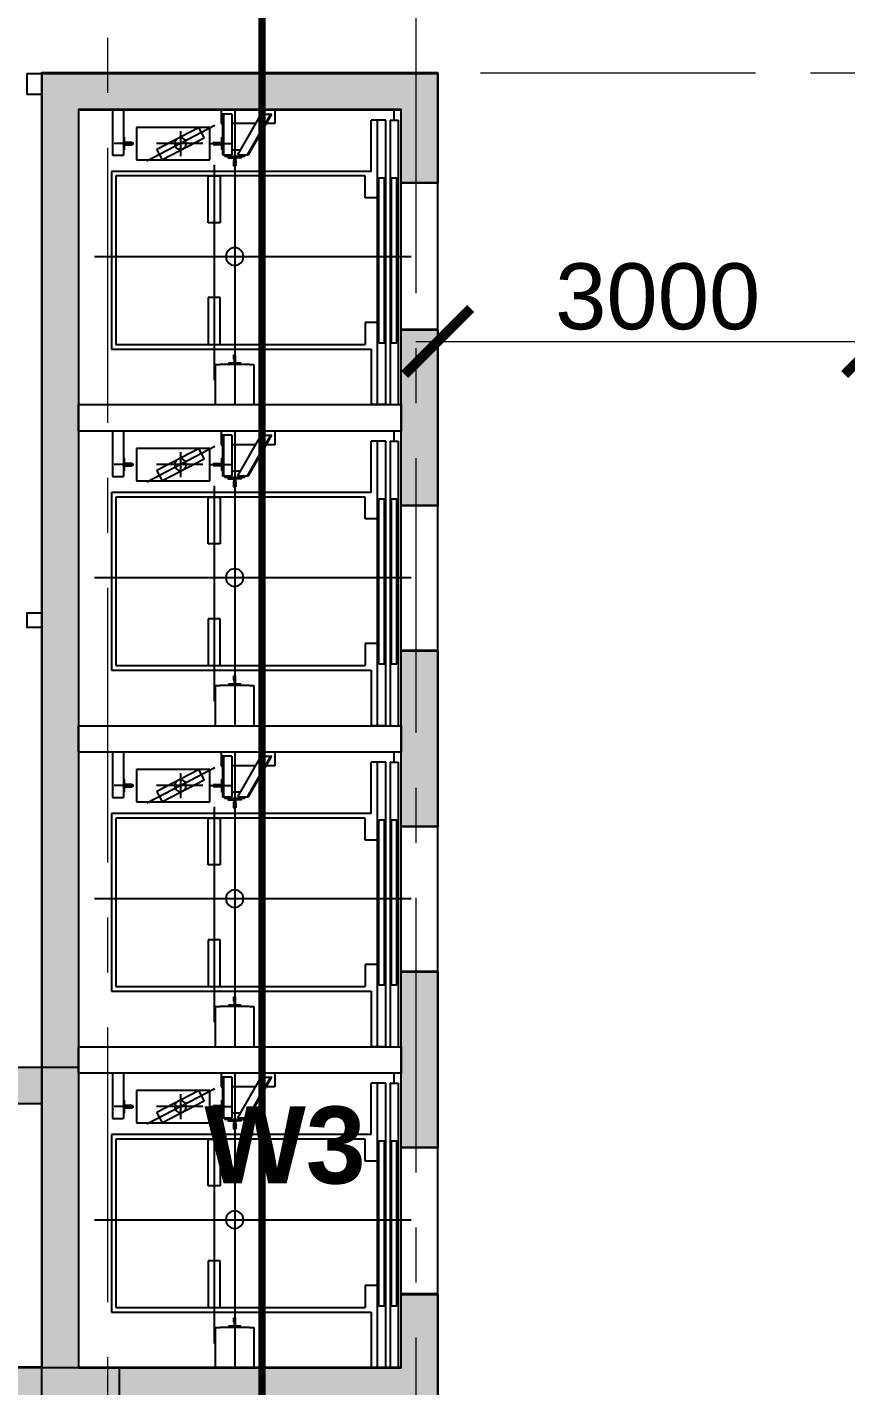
# Model space of a CAD drawing. Header units: millimetres. Extents: x -100356 to 314685, y 446 to 1273965.
# Drawn here: x 66141 to 71724, y 915293 to 924562 of the extents above; entities that cross this region are included whole.
import ezdxf

# ---------------------------------------------------------------- set-up
doc = ezdxf.new("R2010")
doc.units = ezdxf.units.MM
doc.linetypes.add('20180221 BF$0$Core - tb$0$HIDDEN', pattern=[0.375, 0.25, -0.125])
doc.linetypes.add('CENTER', pattern=[2, 1.25, -0.25, 0.25, -0.25])
doc.layers.get('DEFPOINTS').update_dxf_attribs({"lineweight": 13})
for name, color, linetype, lineweight in [('@ color hatch', 7, 'Continuous', 13), ('A.Concrete', 7, 'Continuous', 25), ('Core - tb$0$A.Concrete', 7, 'Continuous', 25), ('Core - tb$0$A.Wall', 2, 'Continuous', 25), ('Core - tb$0$Hatch-wall', 251, 'Continuous', 5), ('Hatch-wall', 251, 'Continuous', 5), ('LC.HA', 250, 'Continuous', 9), ('LGI', 250, 'CENTER', 9), ('luoicot', 30, 'Continuous', 13), ('setback', 1, 'Continuous', 13), ('TEXT', 6, 'Continuous', 20), ('Text 35', 250, 'Continuous', 15), ('TXT', 1, 'Continuous', 25)]:
    doc.layers.add(name, color=color, linetype=linetype, lineweight=lineweight)
doc.layers.add('Core - tb$0$CT3 MBT 11-31$0$Nqh-ME-01', color=8, linetype='Continuous')
doc.layers.add('STR', color=7, linetype='Continuous')
doc.styles.add('ARIAL', font='Font - TrueType - Arial Bold.ttf')
doc.styles.add('DIM', font='Font - TrueType - Arial.ttf')
doc.dimstyles.new('DIM 150', dxfattribs={"dimscale": 150, "dimtxt": 3, "dimasz": 3, "dimexe": 1, "dimexo": 0, "dimgap": 0.5, "dimtad": 1, "dimdec": 0, "dimdsep": 46, "dimtxsty": 'DIM', "dimblk1": 'ARCHTICK', "dimblk2": 'ARCHTICK', "dimsah": 1, "dimcen": 1.5, "dimdle": 1, "dimclrd": 154, "dimclre": 154, "dimclrt": 2, "dimadec": 0, "dimazin": 0, "dimtfac": 1, "dimtdec": 0, "dimtix": 1, "dimtmove": 2, "dimatfit": 0, "dimfxl": 1, "dimtolj": 1, "dimtzin": 0, "dimlwd": -1, "dimlwe": -1, "dimarcsym": 0})

# ---------------------------------------------------------------- blocks, each defined once
blk = doc.blocks.new('_ARCHTICK')
at = {"color": 0, "linetype": 'ByBlock', "const_width": 0.15}
blk.add_lwpolyline([(-0.5, -0.5), (0.5, 0.5)], dxfattribs=at)
blk = doc.blocks.new('*D736')
at = {"layer": '@ color hatch', "color": 154, "ltscale": 0.5, "transparency": 16777216}
for p, q in [((68940.7, 922910), (68940.7, 922267.9)), ((71940.7, 922910), (71940.7, 922267.9)), ((68790.7, 922417.9), (72090.7, 922417.9))]:
    blk.add_line(p, q, dxfattribs=at)
at = {"layer": 'DEFPOINTS', "color": 0, "ltscale": 0.5, "transparency": 16777216}
for p in [(68940.7, 924250, 0), (71940.7, 924250, 0), (71940.7, 922417.9)]:
    blk.add_point(p, dxfattribs=at)
at = {"layer": '@ color hatch', "color": 154, "ltscale": 0.5, "transparency": 16777216, "xscale": 450, "yscale": 450, "zscale": 450, "rotation": 180}
blk.add_blockref('_ARCHTICK', (68940.7, 922417.9), dxfattribs=at)
at = {"layer": '@ color hatch', "color": 154, "ltscale": 0.5, "transparency": 16777216, "xscale": 450, "yscale": 450, "zscale": 450}
blk.add_blockref('_ARCHTICK', (71940.7, 922417.9), dxfattribs=at)
at = {"layer": '@ color hatch', "color": 2, "ltscale": 0.5, "transparency": 16777216, "insert": (70440.7, 922722.8), "char_height": 450, "attachment_point": 5, "style": 'DIM'}
blk.add_mtext('\\A1;3000', dxfattribs=at)
blk = doc.blocks.new('X-GRID')
at = {"layer": 'LGI', "ltscale": 1500}
for p, q in [((-36550, -7272.6), (-36550, 49990.7)), ((-34450, 49486.8), (-34450, -7272.6)), ((5008.8, 11100), (-57318.6, 11100))]:
    blk.add_line(p, q, dxfattribs=at)
blk = doc.blocks.new('A$C60262ED2')
at = {"layer": 'LC.HA'}
h = blk.add_hatch(color=256, dxfattribs=at)
h.dxf.hatch_style = 1
h.paths.add_polyline_path([(44108.8, 31553.9), (44108.8, 32053.9), (43858.8, 32053.9), (43858.8, 31553.9), (41658.8, 31553.9), (41658.8, 40134), (43858.8, 40134), (43858.8, 39633.9), (44108.8, 39633.9), (44108.8, 40384), (41408.8, 40384), (41408.8, 31553.9), (38638.8, 31553.9), (38638.8, 25662.7), (40648.5, 25662.7), (40648.5, 25912.7), (38888.8, 25912.7), (38888.8, 28412.7), (44108.8, 28412.7), (44108.8, 28662.7), (38888.8, 28662.7), (38888.8, 31303.9), (44108.8, 31303.9)])
h.paths.add_polyline_path([(44108.8, 38633.9), (43858.8, 38633.9), (43858.8, 37433.9), (44108.8, 37433.9)], flags=17)
h.paths.add_polyline_path([(44108.8, 36443.9), (43858.8, 36443.9), (43858.8, 35243.9), (44108.8, 35243.9)], flags=17)
h.paths.add_polyline_path([(44108.8, 34253.9), (43858.8, 34253.9), (43858.8, 33053.9), (44108.8, 33053.9)], flags=17)
h.paths.add_polyline_path([(39608.8, 33603.9), (39358.8, 33603.9), (39358.8, 31553.9), (39608.8, 31553.9)], flags=17)
at = {"layer": 'STR', "ltscale": 1000, "elevation": 0}
for points in [[(44108.8, 25662.7), (44108.8, 31553.9), (44108.8, 40384), (41408.8, 40384), (41408.8, 31553.9), (38638.8, 31553.9), (38638.8, 25662.7)], [(43858.8, 31553.9), (43858.8, 40134), (41658.8, 40134), (41658.8, 31553.9)]]:
    blk.add_lwpolyline(points, close=True, dxfattribs=at)
for points in [[(44108.8, 39633.9), (43858.8, 39633.9)], [(44108.8, 38633.9), (43858.8, 38633.9)], [(44108.8, 37433.9), (43858.8, 37433.9)], [(44108.8, 36443.9), (43858.8, 36443.9)], [(44108.8, 35243.9), (43858.8, 35243.9)], [(44108.8, 34253.9), (43858.8, 34253.9)], [(44108.8, 33053.9), (43858.8, 33053.9)], [(44108.8, 32053.9), (43858.8, 32053.9)]]:
    blk.add_lwpolyline(points, dxfattribs=at)
at = {"rotation": 180}
blk.add_blockref('X-GRID', (7408.8, 51484, 0), dxfattribs=at)
at = {"layer": 'Text 35', "ltscale": 1000, "style": 'ARIAL'}
blk.add_text('W3', height=525, dxfattribs=at).set_placement((42516.9, 32808, 0))
blk = doc.blocks.new('column')
at = {"layer": 'luoicot', "ltscale": 0.5}
blk.add_blockref('A$C60262ED2', (-47108.6, -40383.9, 0), dxfattribs=at)
blk = doc.blocks.new('Core - tb$0$CT3 MBT 11-31$0$tm')
at = {"layer": 'Core - tb$0$CT3 MBT 11-31$0$Nqh-ME-01'}
for p, q in [((-130, -1884.5), (-130, -115)), ((-130, -459), (-130, -150.1)), ((-270, -1750.5), (-270, -281.4)), ((-130, -468.7), (-130, -378.1)), ((854, -537.5), (854, -1662.5)), ((854, -537.5), (891.5, -537.5)), ((891.5, -537.5), (891.5, -1662.5)), ((939, -537.5), (939, -1662.5)), ((939, -537.5), (976.5, -537.5)), ((976.5, -537.5), (976.5, -1662.5)), ((-1085, -1125), (1073.2, -1125)), ((854, -1662.5), (891.5, -1662.5)), ((939, -1662.5), (976.5, -1662.5)), ((-130, -1817.9), (-130, -1730.6)), ((-130, -2125), (-130, -1730.7)), ((-264.6, -2018.5), (-728.4, -1777.1)), ((-500, -1981.3), (-500, -1809.7)), ((-855.4, -1896), (-951.7, -1896)), ((-895.5, -1896), (-818.3, -1896)), ((-347.8, -1896), (-662, -1896)), ((-292.1, -1896), (-144.3, -1896)), ((-204.5, -1896), (-281.7, -1896)), ((957.5, -2055.2), (957.5, -2125))]:
    blk.add_line(p, q, dxfattribs=at)
for points in [[(-260, -115), (-260, -390)], [(0, -390), (0, -115)], [(900, -115), (800, -115)], [(800, -494), (800, -115)], [(845, -115), (845, -2055.2)], [(900, -115), (900, -2055.2)], [(930, -2055.2), (930, -115)], [(930, -115), (985, -115)], [(985, -2055.2), (985, -115)], [(-260, -390), (-230, -390)], [(-30, -390), (-230, -390)], [(-167.5, -393), (-92.5, -393)], [(-167.5, -399.1), (-167.5, -393)], [(-166.6, -400.1), (-134.9, -402)], [(-135, -426), (-135, -455)], [(-135, -455), (-125, -455)], [(-134, -424.3), (-134, -403)], [(-126, -424), (-126, -403)], [(-125.1, -402), (-93.4, -400.1)], [(-125, -425.7), (-125, -455)], [(-92.5, -399.1), (-92.5, -393)], [(-30, -390), (0, -390)], [(-970, -494), (800, -494)], [(-970, -1706), (-970, -494)], [(-940, -1675), (-940, -525)], [(-940, -525), (760, -525)], [(-310, -525), (-230, -525)], [(-310, -845), (-310, -525)], [(-230, -525), (-230, -845)], [(760, -675), (760, -525)], [(845, -675), (760, -675)], [(-230, -845), (-310, -845)], [(-230, -1355), (-310, -1355)], [(-310, -1355), (-310, -1675)], [(-230, -1675), (-230, -1355)], [(845, -1525), (760, -1525)], [(760, -1525), (760, -1675)], [(800, -1706), (-970, -1706)], [(760, -1675), (-940, -1675)], [(-310, -1675), (-230, -1675)], [(-137.9, -1777.4), (-137.9, -1745)], [(-137.9, -1745), (-122.1, -1745)], [(-122.1, -1777.4), (-122.1, -1745)], [(800, -1706), (800, -2055.2)], [(-963, -2125), (-963, -1816)], [(-963, -1816), (-888, -1816)], [(-888, -2125), (-888, -1816)], [(-885, -1888), (-885, -1852.5)], [(-881.8, -1852.5), (-885, -1852.5)], [(-881.8, -1852.5), (-881.8, -1887.8)], [(-800, -2006), (-800, -1786)], [(-800, -1786), (-300, -1786)], [(-623, -1785.8), (-660.9, -1858.5)], [(-339.1, -1933.5), (-623, -1785.8)], [(-300, -1786), (-300, -2006)], [(-218.2, -1852.5), (-218.2, -1887.8)], [(-218.2, -1852.5), (-215, -1852.5)], [(-215, -1888), (-215, -1852.5)], [(-212, -2097), (-212, -1820)], [(-212, -1820), (-149, -1820)], [(-206, -2097), (-206, -1820)], [(-200, -1810), (-60, -1810)], [(-200, -1820), (-200, -1810)], [(-174.5, -1807), (-174.5, -1800)], [(-174.5, -1807), (-85.5, -1807)], [(-173.6, -1799), (-135.7, -1796)], [(-149, -2097), (-149, -1820)], [(-149, -1853), (-90.1, -1853)], [(-136.9, -1778.4), (-135.8, -1778.4)], [(-134.8, -1795), (-134.8, -1779.4)], [(-125.3, -1795), (-125.3, -1779.4)], [(-124.3, -1778.4), (-123.1, -1778.4)], [(-86.4, -1799), (-124.3, -1796)], [(-109.2, -1820), (-36.5, -1820)], [(-109.2, -1820), (50.7, -2097)], [(-85.5, -1807), (-85.5, -1800)], [(-60, -1820), (-60, -1810)], [(-43.4, -1820), (116.5, -2097)], [(-36.5, -1820), (123.5, -2097)], [(-885, -1939.5), (-885, -1904)], [(-881.8, -1939.5), (-885, -1939.5)], [(-882, -1891), (-831.2, -1891)], [(-882, -1901), (-831.2, -1901)], [(-881.8, -1887.8), (-831.2, -1887.8)], [(-831.2, -1904.2), (-881.8, -1904.2)], [(-881.8, -1904.2), (-881.8, -1939.5)], [(-828.2, -1898), (-828.2, -1894)], [(-825, -1894), (-825, -1898)], [(-660.9, -1858.5), (-377, -2006.2)], [(-377, -2006.2), (-339.1, -1933.5)], [(-275, -1894), (-275, -1898)], [(-271.8, -1898), (-271.8, -1894)], [(-218.2, -1887.8), (-268.8, -1887.8)], [(-218, -1891), (-268.8, -1891)], [(-218, -1901), (-268.8, -1901)], [(-268.8, -1904.2), (-218.2, -1904.2)], [(-218.2, -1904.2), (-218.2, -1939.5)], [(-218.2, -1939.5), (-215, -1939.5)], [(-215, -1939.5), (-215, -1904)], [(-300, -2006), (-800, -2006)], [(-222, -2125), (-222, -2032)], [(-222, -2032), (-212, -2032)], [(13.2, -2032), (-149, -2032)], [(143, -2032), (85.9, -2032)], [(143, -2125), (143, -2032)], [(-149, -2097), (-212, -2097)], [(50.7, -2097), (123.5, -2097)], [(900, -2055.2), (800, -2055.2)], [(930, -2055.2), (985, -2055.2)]]:
    blk.add_lwpolyline(points, dxfattribs=at)
for points in [[(-167.5, -399.1, 0.396325), (-166.6, -400.1)], [(-134.5, -425.1, 0.267949), (-135, -426)], [(-134, -403, 0.396325), (-134.9, -402)], [(-134.5, -425.1, 0.267949), (-134, -424.3)], [(-125.1, -402, 0.396325), (-126, -403)], [(-126, -424, 0.267949), (-125.5, -424.9)], [(-125, -425.7, 0.267949), (-125.5, -424.9)], [(-93.4, -400.1, 0.396325), (-92.5, -399.1)], [(-173.6, -1799, 0.390876), (-174.5, -1800)], [(-137.9, -1777.4, 0.414214), (-136.9, -1778.4)], [(-134.8, -1779.4, 0.414214), (-135.8, -1778.4)], [(-135.7, -1796, 0.390876), (-134.8, -1795)], [(-124.3, -1778.4, 0.414214), (-125.3, -1779.4)], [(-125.3, -1795, 0.390876), (-124.3, -1796)], [(-123.1, -1778.4, 0.414214), (-122.1, -1777.4)], [(-85.5, -1800, 0.390876), (-86.4, -1799)], [(-885, -1888, 0.414214), (-882, -1891)], [(-882, -1901, 0.414214), (-885, -1904)], [(-825, -1894, 0.414214), (-831.2, -1887.8)], [(-828.2, -1894, 0.414214), (-831.2, -1891)], [(-831.2, -1901, 0.414214), (-828.2, -1898)], [(-831.2, -1904.2, 0.414214), (-825, -1898)], [(-275, -1894, -0.414214), (-268.8, -1887.8)], [(-268.8, -1904.2, -0.414214), (-275, -1898)], [(-271.8, -1894, -0.414214), (-268.8, -1891)], [(-268.8, -1901, -0.414214), (-271.8, -1898)], [(-215, -1888, -0.414214), (-218, -1891)], [(-218, -1901, -0.414214), (-215, -1904)]]:
    blk.add_lwpolyline(points, format="xyb", dxfattribs=at)
for centre, radius in [((-130, -1125), 60), ((-500, -1896), 40)]:
    blk.add_circle(centre, radius, dxfattribs=at)
blk = doc.blocks.new('new core')
at = {"layer": 'Core - tb$0$Hatch-wall', "ltscale": 0.5}
h = blk.add_hatch(color=256, dxfattribs=at)
h.dxf.hatch_style = 1
h.paths.add_polyline_path([(-2700, 0), (-2450, 0), (0, 0), (0, -750), (-250, -750), (-250, -250), (-2450, -250), (-2450, -2260), (-2450, -2260), (-2450, -2440), (-2450, -8830), (-250, -8830), (-250, -8330), (0, -8330), (0, -9080), (-2700, -9080)])
h = blk.add_hatch(color=256, dxfattribs=at)
h.dxf.hatch_style = 1
h.paths.add_polyline_path([(0, -2950), (-250, -2950), (-250, -2440), (-250, -2440), (-250, -2260), (-250, -1750), (0, -1750)], flags=17)
h = blk.add_hatch(color=256, dxfattribs=at)
h.dxf.hatch_style = 1
h.paths.add_polyline_path([(0, -5140), (-250, -5140), (-250, -4630), (-250, -4630), (-250, -4450), (-250, -3940), (0, -3940)], flags=17)
h = blk.add_hatch(color=256, dxfattribs=at)
h.dxf.hatch_style = 1
h.paths.add_polyline_path([(0, -7330), (-250, -7330), (-250, -6820), (-250, -6820), (-250, -6640), (-250, -6130), (0, -6130)], flags=17)
at = {"layer": 'Hatch-wall', "ltscale": 0.5}
h = blk.add_hatch(color=256, dxfattribs=at)
h.dxf.hatch_style = 1
h.paths.add_polyline_path([(-3975, -6780), (-3975, -7030), (-4500, -7030), (-4500, -6780)])
h.paths.add_polyline_path([(-3175, -6780), (-2450, -6780), (-2450, -8580), (-2700, -8580), (-2700, -7030), (-3175, -7030)])
h = blk.add_hatch(color=256, dxfattribs=at)
h.dxf.hatch_style = 1
h.paths.add_polyline_path([(-5470, -11971.2), (-2170, -11971.2), (-2170, -10830), (-2420, -10830), (-2420, -11721.2), (-5220, -11721.2), (-5220, -9080), (-2420, -9080), (-2420, -9580), (-2170, -9580), (-2170, -8830), (-5470, -8830)])
at = {"layer": 'Core - tb$0$A.Concrete', "ltscale": 0.5}
for points in [[(-2700, 0), (-2400, 0), (0, 0), (0, -750), (-250, -750), (-250, -250), (-2450, -250), (-2450, -8830), (-250, -8830), (-250, -8330), (0, -8330), (0, -9080), (-2700, -9080), (-2700, 0)], [(-2705, -8566.3), (-2705, -8566.3)]]:
    blk.add_lwpolyline(points, dxfattribs=at)
for points in [[(0, -2950), (-250, -2950), (-250, -1750), (0, -1750)], [(0, -5140), (-250, -5140), (-250, -3940), (0, -3940)], [(0, -7330), (-250, -7330), (-250, -6130), (0, -6130)], [(-3175, -6780), (-2450, -6780), (-2450, -8830), (-2700, -8830), (-2700, -7030), (-3175, -7030)], [(-5470, -11971.2), (-2170, -11971.2), (-2170, -10830), (-2420, -10830), (-2420, -11721.2), (-5220, -11721.2), (-5220, -9080), (-2420, -9080), (-2420, -9580), (-2170, -9580), (-2170, -8830), (-5470, -8830)]]:
    blk.add_lwpolyline(points, close=True, dxfattribs=at)
at = {"layer": 'Core - tb$0$A.Wall', "ltscale": 0.5}
for points in [[(-2700, -145), (-2800, -145), (-2800, 0), (-2700, 0)], [(-2700, -3780), (-2800, -3780), (-2800, -3680), (-2700, -3680)]]:
    blk.add_lwpolyline(points, dxfattribs=at)
for points in [[(-250, -2260), (-250, -2440), (-2450, -2440), (-2450, -2260)], [(-250, -4450), (-250, -4630), (-2450, -4630), (-2450, -4450)], [(-250, -6640), (-250, -6820), (-2450, -6820), (-2450, -6640)]]:
    blk.add_lwpolyline(points, close=True, dxfattribs=at)
at = {"layer": 'Core - tb$0$CT3 MBT 11-31$0$Nqh-ME-01', "extrusion": (0, 0, -1), "zscale": -1, "rotation": 180}
for p in [(1255, -2375), (1255, -4565), (1255, -6755), (1255, -8945)]:
    blk.add_blockref('Core - tb$0$CT3 MBT 11-31$0$tm', p, dxfattribs=at)
blk = doc.blocks.new('SECTION SYMBOL')
at = {"layer": 'TXT', "linetype": '20180221 BF$0$Core - tb$0$HIDDEN', "ltscale": 300, "const_width": 50, "elevation": 0}
blk.add_lwpolyline([(-1199.7, -31835.1), (-1199.7, 11794.6)], dxfattribs=at)

msp = doc.modelspace()

# ---------------------------------------------------------------- block references
at = {"layer": 'A.Concrete'}
msp.add_blockref('column', (71940.7, 924250, 0), dxfattribs=at)
at = {"layer": 'setback'}
msp.add_blockref('new core', (68940.9, 924246.9, 0), dxfattribs=at)
at = {"layer": 'TEXT'}
msp.add_blockref('SECTION SYMBOL', (68940.9, 924246.9, 0), dxfattribs=at)

# ---------------------------------------------------------------- dimensions: what is measured, and where the dimension line sits
at = {"layer": '@ color hatch', "ltscale": 0.5}
dim = msp.add_aligned_dim(p1=(68940.7, 924250, 0), p2=(71940.7, 924250, 0), distance=-1832.1, dimstyle='DIM 150', override={"dimfxl": 3.28084, "dimfxlon": 1, "dimarcsym": 2}, dxfattribs=at)
dim.commit()
dim.dimension.update_dxf_attribs({"geometry": '*D736', "text_midpoint": (70440.7, 922722.8)})

doc.saveas('drawing.dxf')
